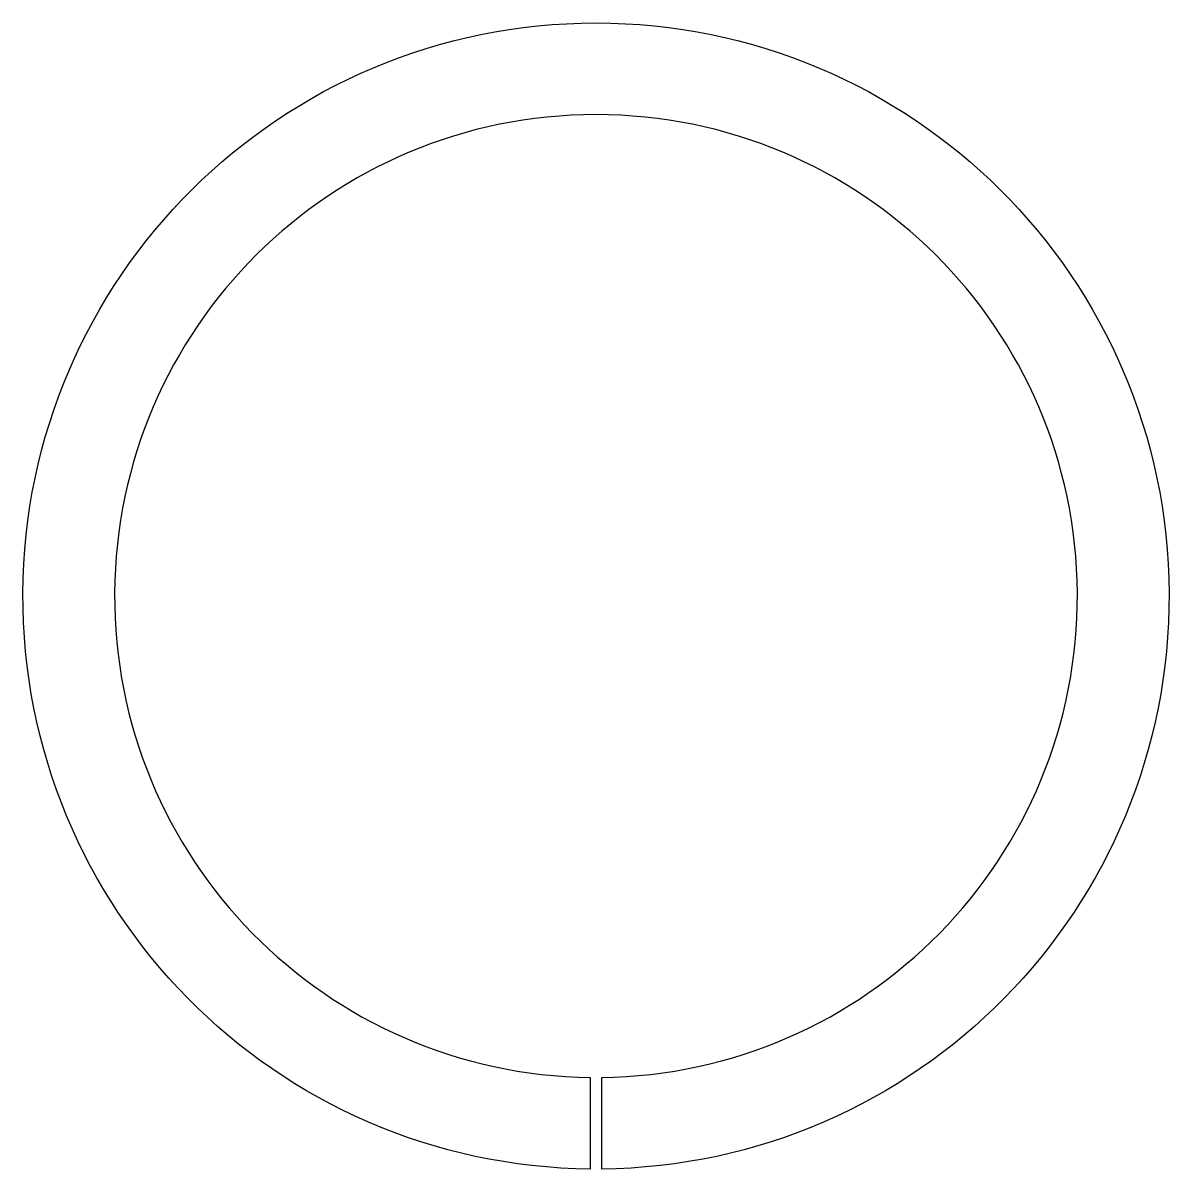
# Model space of a CAD drawing. Header units: metres. Extents: x -0.025 to 0.025, y -0.025 to 0.025.
import ezdxf

# ---------------------------------------------------------------- set-up
doc = ezdxf.new("R2010")
doc.units = ezdxf.units.M
doc.layers.add('3D_Tube_XS_ColRedS', color=1, linetype='Continuous')

msp = doc.modelspace()

# ---------------------------------------------------------------- linework, layer by layer
at = {"layer": '3D_Tube_XS_ColRedS'}
msp.add_lwpolyline([(0.00025, -0.024999), (0.00025, -0.020999, 167.994047), (-0.00025, -0.020999), (-0.00025, -0.024999, -199.995)], format="xyb", close=True, dxfattribs=at)

doc.saveas('drawing.dxf')
